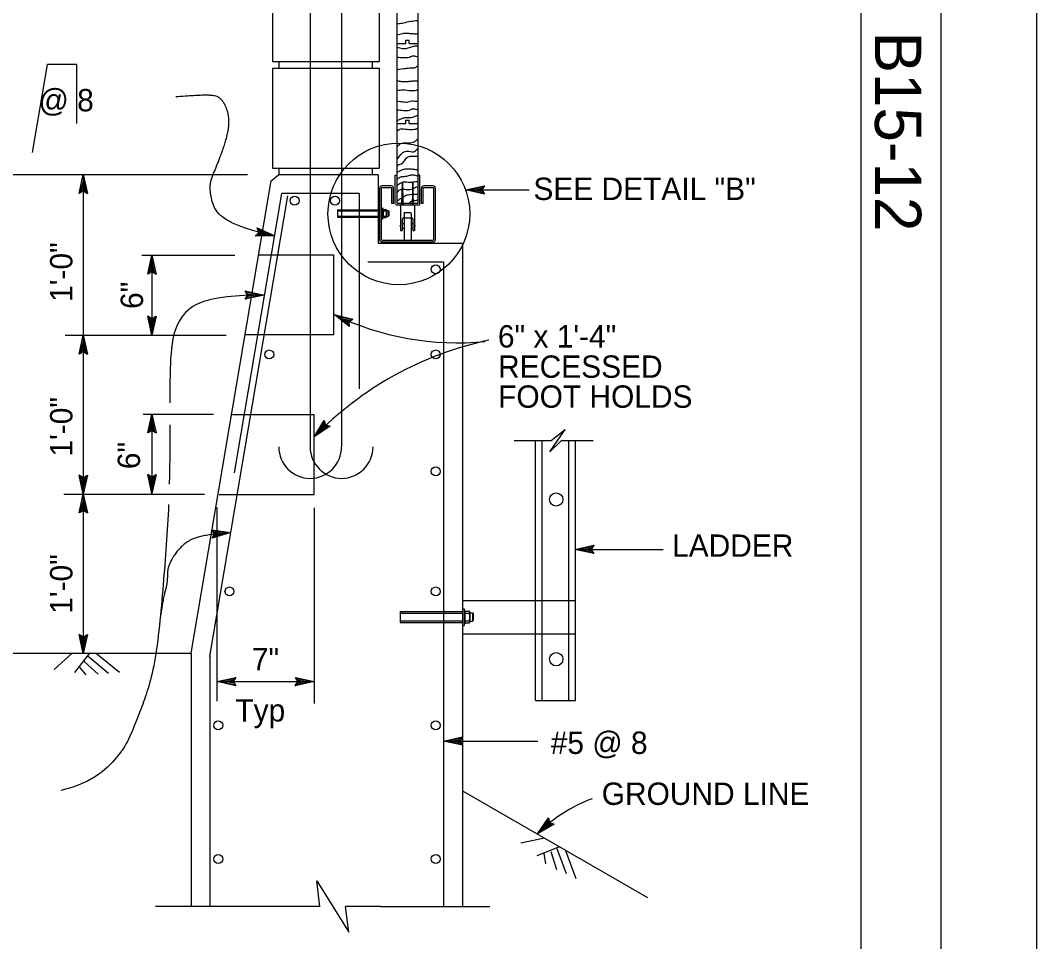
# Model space of a CAD drawing. Extents: x -893 to 867, y -474 to 712.
# Drawn here: x 548.4 to 866.5, y -190.9 to 97.5 of the extents above; entities that cross this region are included whole.
import ezdxf

# ---------------------------------------------------------------- set-up
doc = ezdxf.new("R2010")
doc.units = 0
for name, color, linetype in [('60 Nongeo Data', 7, 'Continuous'), ('border_PLOTTING-ELEMENTS', 7, 'Continuous'), ('border_rw_22x34_Cut_Lines', 7, 'Continuous'), ('border_SHEET', 7, 'Continuous'), ('border_WITHIN-BORDER-anno', 7, 'Continuous'), ('pp_PRESENTATION', 7, 'Continuous'), ('str_Concrete-A', 7, 'Continuous'), ('str_Concrete-B', 7, 'Continuous'), ('str_Grades-A', 7, 'Continuous'), ('str_Misc-Steel-A', 7, 'Continuous'), ('str_Reinforcement-A', 7, 'Continuous'), ('str_Text-A', 7, 'Continuous'), ('wpc_TREATMENT-anno', 7, 'Continuous')]:
    doc.layers.add(name, color=color, linetype=linetype)

msp = doc.modelspace()

# ---------------------------------------------------------------- linework, layer by layer
at = {"layer": '60 Nongeo Data'}
for p, q in [((665.79, 40.1), (665.79, 49.03)), ((665.79, 49.03), (666.34, 49.03)), ((673.45, 49.03), (672.9, 49.03)), ((673.45, 40.1), (673.45, 49.03)), ((660.84, 44.99), (660.84, 28.78)), ((661.39, 44.97), (661.39, 28.9)), ((664.49, 45.69), (661.57, 45.69)), ((664.5, 45.15), (661.57, 45.15)), ((664.67, 40.22), (664.67, 44.97)), ((665.22, 40.22), (665.22, 44.96)), ((667.82, 39.9), (668, 46.85)), ((668, 46.85), (668.18, 39.9)), ((671.26, 46.85), (671.08, 39.9)), ((671.45, 39.9), (671.26, 46.85)), ((673.97, 40.22), (673.97, 44.96)), ((674.52, 40.22), (674.52, 44.98)), ((677.62, 45.15), (674.69, 45.15)), ((677.62, 45.69), (674.7, 45.69)), ((677.8, 28.91), (677.8, 44.98)), ((678.35, 28.92), (678.35, 44.96)), ((647.73, 38.26), (660.86, 38.26)), ((647.73, 38.26), (647.73, 35.89)), ((661.41, 38.9), (661.77, 38.9)), ((661.77, 38.9), (661.77, 35.26)), ((661.77, 38.54), (661.95, 38.54)), ((661.95, 38.54), (661.95, 35.62)), ((661.95, 38.36), (662.86, 38.36)), ((665.22, 40.22), (664.67, 40.22)), ((666.16, 39.74), (673.09, 39.74)), ((667.43, 39.38), (667.43, 31.72)), ((671.81, 39.39), (671.81, 31.72)), ((674.52, 40.22), (673.97, 40.22)), ((647.73, 37.9), (660.86, 37.9)), ((647.73, 36.26), (660.86, 36.26)), ((647.73, 35.89), (660.86, 35.89)), ((661.41, 35.26), (661.77, 35.26)), ((661.77, 35.62), (661.95, 35.62)), ((661.95, 37.9), (662.87, 37.9)), ((661.95, 36.26), (662.88, 36.26)), ((661.95, 35.8), (662.86, 35.8)), ((663.05, 38.15), (663.05, 36.02)), ((663.05, 37.99), (663.59, 37.99)), ((663.05, 36.17), (663.59, 36.17)), ((663.59, 37.99), (663.59, 36.17)), ((663.59, 37.99), (663.78, 37.81)), ((663.59, 36.17), (663.78, 36.35)), ((663.78, 37.81), (663.78, 36.35)), ((667.98, 35.36), (667.98, 31.72)), ((668.34, 35.73), (670.9, 35.73)), ((668.53, 37.18), (668.53, 35.72)), ((668.53, 35.74), (668.53, 28.95)), ((668.71, 37.37), (670.53, 37.37)), ((670.72, 37.18), (670.72, 35.73)), ((670.72, 35.76), (670.72, 28.95)), ((671.26, 35.36), (671.26, 31.72)), ((667.98, 33.9), (668.53, 33.9)), ((667.98, 32.44), (668.53, 32.44)), ((670.72, 33.9), (671.26, 33.9)), ((670.72, 32.44), (671.26, 32.44)), ((661.56, 28.74), (677.62, 28.74)), ((667.43, 31.72), (667.98, 31.72)), ((668.71, 28.77), (670.53, 28.77)), ((671.26, 31.72), (671.81, 31.72)), ((661.57, 28.19), (677.62, 28.19)), ((714.13, -37.51), (718.93, -30.53)), ((714.58, -33.96), (718.94, -30.59)), ((702.97, -33.96), (714.58, -33.96)), ((709.69, -115.35), (709.69, -33.96)), ((711.77, -115.35), (711.77, -33.96)), ((717.96, -33.93), (714.15, -37.57)), ((717.96, -33.96), (727.68, -33.96)), ((720.11, -115.35), (720.11, -33.96)), ((722.19, -115.35), (722.19, -33.96)), ((686.77, -84.1), (709.69, -84.1)), ((709.62, -84.1), (722.19, -84.1)), ((667.26, -87.56), (686.77, -87.56)), ((667.26, -87.56), (667.26, -90.94)), ((667.26, -88.08), (686.77, -88.08)), ((686.79, -86.65), (687.31, -86.65)), ((687.31, -86.65), (687.31, -91.86)), ((687.31, -87.17), (687.57, -87.17)), ((687.57, -87.17), (687.57, -91.33)), ((687.57, -87.44), (688.88, -87.44)), ((687.57, -88.08), (688.88, -88.08)), ((689.14, -87.72), (689.14, -90.71)), ((689.14, -87.95), (689.91, -87.95)), ((689.91, -87.95), (690.18, -88.21)), ((689.92, -87.95), (689.92, -90.55)), ((690.18, -88.21), (690.18, -90.29)), ((667.26, -90.42), (686.77, -90.42)), ((667.26, -90.94), (686.77, -90.94)), ((686.79, -91.86), (687.31, -91.86)), ((687.31, -91.33), (687.57, -91.33)), ((687.57, -90.42), (688.87, -90.42)), ((687.57, -91.07), (688.88, -91.07)), ((689.14, -90.55), (689.91, -90.55)), ((689.91, -90.55), (690.18, -90.29)), ((686.77, -94.52), (709.69, -94.52)), ((709.66, -94.52), (722.19, -94.52)), ((564.65, -100.55), (558.95, -105.62)), ((570.06, -100.59), (565.36, -106.57)), ((569.59, -101.48), (576.04, -106.79)), ((572.25, -100.61), (579.46, -106.54)), ((566.86, -104.85), (568.92, -107.38)), ((568.42, -103.13), (572.82, -107.14)), ((709.69, -115.35), (722.19, -115.35)), ((712.51, -158.47), (705.04, -160.02)), ((717.18, -161.21), (710.12, -164.04)), ((716.33, -161.75), (719.26, -169.57)), ((712.27, -163.3), (712.79, -166.52)), ((714.48, -162.6), (716.29, -168.26)), ((719.07, -162.33), (722.34, -171.07)), ((631.2, -179.86), (590.69, -179.86)), ((661.19, -179.86), (695.34, -179.86))]:
    msp.add_line(p, q, dxfattribs=at)
for centre in [(716.16, -52.45), (716.16, -102.45)]:
    msp.add_circle(centre, 2.08, dxfattribs=at)
for centre, radius, start, end in [((661.57, 44.96), 0.729, 90, 180), ((661.57, 44.96), 0.182, 90, 180), ((661.57, 44.96), 0.729, 90, 93.6763), ((664.49, 44.96), 0.729, 0, 90), ((664.49, 44.96), 0.182, 0, 90), ((674.7, 44.96), 0.729, 90, 180), ((674.7, 44.96), 0.182, 90, 180), ((677.62, 44.96), 0.729, 0, 90), ((677.62, 44.96), 0.182, 0, 90), ((662.82, 38.13), 0.229, 282.0036, 77.9964), ((666.16, 40.1), 0.365, 180, 270), ((667.07, 39.37), 0.365, 359.6223, 91.7869), ((667.51, 40.06), 0.347, 291.3287, 332.5238), ((668.49, 40.06), 0.347, 207.4762, 248.6713), ((670.77, 40.06), 0.347, 291.3287, 332.5238), ((671.75, 40.06), 0.347, 207.4762, 248.6713), ((672.17, 39.37), 0.365, 88.2131, 180.3777), ((673.09, 40.1), 0.365, 270, 360), ((661.12, 37.08), 1.93, 334.7026, 25.064), ((662.82, 36.03), 0.229, 281.9507, 78.9024), ((668.35, 35.36), 0.365, 90, 180), ((668.71, 37.19), 0.182, 90, 180), ((670.53, 37.19), 0.182, 0, 90), ((670.9, 35.36), 0.365, 0, 90), ((667.43, 33.19), 0.182, 89.4739, 270.2896), ((671.81, 33.19), 0.182, 269.7104, 90.5261), ((661.57, 28.92), 0.729, 180, 270), ((661.57, 28.92), 0.182, 180, 270), ((668.71, 28.95), 0.182, 180, 270), ((670.53, 28.95), 0.182, 270, 360), ((677.62, 28.92), 0.729, 270, 360), ((677.62, 28.92), 0.182, 270, 360), ((686.38, -89.25), 2.75, 334.7026, 25.064), ((688.81, -87.76), 0.328, 282.0036, 77.9964), ((688.81, -90.75), 0.327, 281.9507, 78.9024)]:
    msp.add_arc(centre, radius, start, end, dxfattribs=at)
at = {"layer": 'border_PLOTTING-ELEMENTS'}
for points in [[(-893.45, -474.04), (866.55, -474.04), (866.55, 711.96), (-893.45, 711.96)], [(-863.45, 668.96), (836.55, 668.96), (836.55, -431.04), (-863.45, -431.04)]]:
    msp.add_lwpolyline(points, close=True, dxfattribs=at)
at = {"layer": 'border_rw_22x34_Cut_Lines'}
msp.add_lwpolyline([(-863.45, 668.96), (836.55, 668.96), (836.55, -431.04), (-863.45, -431.04)], close=True, dxfattribs=at)
at = {"layer": 'border_SHEET'}
msp.add_line((811.55, 643.96), (811.55, -406.04), dxfattribs=at)
at = {"layer": 'pp_PRESENTATION'}
for p, q in [((642.19, -179.86), (631.2, -179.86)), ((661.19, -179.86), (650.19, -179.86))]:
    msp.add_line(p, q, dxfattribs=at)
msp.add_lwpolyline([(642.19, -179.86), (641.19, -171.86), (651.19, -187.86), (650.19, -179.86)], dxfattribs=at)
msp.add_circle((666.89, 36.95), 22.18, dxfattribs=at)
at = {"layer": 'str_Concrete-A'}
for p, q in [((626.94, 47.25), (629.23, 49.19)), ((660.41, 49.19), (629.23, 49.19)), ((660.41, 49.19), (660.41, 27.83)), ((601.86, -100.56), (626.94, 47.25)), ((660.41, 27.83), (686.8, 27.83)), ((686.8, 27.83), (686.8, -179.86)), ((623.02, 24.15), (646.59, 24.15)), ((646.59, -0.85), (646.59, 24.15)), ((618.78, -0.85), (646.59, -0.85)), ((614.85, -25.85), (640.39, -25.85)), ((640.39, -50.85), (640.39, -25.85)), ((610.61, -50.85), (640.39, -50.85)), ((601.87, -100.65), (601.87, -179.86))]:
    msp.add_line(p, q, dxfattribs=at)
at = {"layer": 'str_Concrete-B'}
for p, q in [((627.38, 115.86), (627.38, 84.61)), ((660.71, 115.86), (660.71, 84.61)), ((627.38, 84.61), (660.71, 84.61)), ((629.46, 82.52), (629.46, 84.61)), ((658.63, 82.52), (658.63, 84.59)), ((627.38, 82.52), (660.71, 82.52)), ((627.38, 82.52), (627.38, 51.27)), ((660.71, 82.52), (660.71, 51.27)), ((627.38, 51.27), (660.71, 51.27)), ((629.46, 49.19), (629.46, 51.27)), ((658.63, 49.27), (658.63, 51.25))]:
    msp.add_line(p, q, dxfattribs=at)
at = {"layer": 'str_Grades-A'}
for p, q in [((493.64, -100.56), (601.87, -100.56)), ((686.8, -143.63), (744.75, -177.08))]:
    msp.add_line(p, q, dxfattribs=at)
at = {"layer": 'str_Misc-Steel-A'}
for p, q in [((639.12, 195.26), (639.12, -35.99)), ((648.97, 187.78), (648.97, -35.99)), ((552.24, 56.16), (556.91, 83.68)), ((566, 83.68), (556.91, 83.68)), ((566, 83.68), (566, 65.25)), ((607.69, -101.55), (632.14, 42.62)), ((615.44, -44.06), (630.26, 43.29)), ((654.51, 43.29), (630.26, 43.29)), ((654.51, 43.29), (654.51, -17.86)), ((657.22, 21.92), (680.89, 21.92)), ((680.89, 21.92), (680.89, -179.86)), ((607.77, -100.65), (607.77, -179.86))]:
    msp.add_line(p, q, dxfattribs=at)
for centre in [(639.12, -35.99), (648.97, -35.99)]:
    msp.add_arc(centre, 9.84, 180, 0, dxfattribs=at)
at = {"layer": 'str_Reinforcement-A'}
for centre in [(634.25, 41.1), (646.92, 41.1), (678.45, 19.57), (626.32, -7.05), (678.45, -7.05), (678.45, -43.65), (613.87, -81.24), (678.45, -81.24), (610.36, -123.16), (678.45, -123.16), (610.36, -165), (678.45, -165)]:
    msp.add_circle(centre, 1.4, dxfattribs=at)
at = {"layer": 'str_Text-A'}
for p, q in [((536.51, 49.24), (619.55, 49.24)), ((568.12, 49.24), (568.12, -1.01)), ((687.76, 44.47), (707.7, 44.47)), ((586.45, 24.03), (615.59, 24.03)), ((589.6, 24.03), (589.6, -1.01)), ((562.46, -1.01), (612.81, -1.01)), ((568.12, -1.01), (568.12, -50.74)), ((586.85, -25.7), (608.85, -25.7)), ((589.6, -25.7), (589.6, -50.56)), ((562.07, -50.74), (606.07, -50.74)), ((568.12, -50.74), (568.12, -100.66)), ((609.91, -54.93), (609.91, -115.62)), ((640.39, -55.1), (640.39, -116.34)), ((721.99, -68.08), (749.58, -68.08)), ((609.91, -109.45), (640.39, -109.45)), ((680.87, -128.08), (710.37, -128.08))]:
    msp.add_line(p, q, dxfattribs=at)
for points in [[(566.81, 43.33), (568.12, 49.24), (569.43, 43.33), (569.08, 43.54), (568.13, 47.87), (567.15, 43.54), (567.5, 43.75), (568.12, 46.52), (568.74, 43.75), (568.39, 43.96), (568.12, 45.16), (567.85, 43.96), (568.12, 44.12), (569.43, 43.33), (568.12, 44.12)], [(693.66, 43.16), (687.76, 44.47), (693.66, 45.78), (693.45, 45.43), (689.13, 44.48), (693.45, 43.51), (693.25, 43.85), (690.48, 44.47), (693.24, 45.09), (693.03, 44.74), (691.84, 44.47), (693.04, 44.2), (692.88, 44.47), (693.66, 45.78), (692.88, 44.47)], [(622.51, 32.54), (628.03, 30.05), (621.98, 29.96), (622.26, 30.26), (626.69, 30.32), (622.65, 32.15), (622.78, 31.77), (625.37, 30.6), (622.53, 30.56), (622.81, 30.86), (624.03, 30.88), (622.91, 31.38), (623.02, 31.08), (621.98, 29.96), (623.02, 31.08)], [(622.51, 32.54), (628.03, 30.05), (621.98, 29.96), (622.26, 30.26), (626.69, 30.32), (622.65, 32.15), (622.78, 31.77), (625.37, 30.6), (622.53, 30.56), (622.81, 30.86), (624.03, 30.88), (622.91, 31.38), (623.02, 31.08), (621.98, 29.96), (623.02, 31.08)], [(588.28, 18.12), (589.6, 24.03), (590.91, 18.12), (590.56, 18.33), (589.6, 22.66), (588.63, 18.33), (588.98, 18.54), (589.6, 21.31), (590.21, 18.54), (589.86, 18.75), (589.59, 19.95), (589.33, 18.75), (589.6, 18.91), (590.91, 18.12), (589.6, 18.91)], [(618.82, 12.87), (624.72, 11.55), (618.82, 10.24), (619.03, 10.59), (623.36, 11.54), (619.03, 12.52), (619.24, 12.17), (622.01, 11.55), (619.24, 10.94), (619.45, 11.29), (620.65, 11.55), (619.44, 11.82), (619.61, 11.55), (618.82, 10.24), (619.61, 11.55)], [(618.82, 12.87), (624.72, 11.55), (618.82, 10.24), (619.03, 10.59), (623.36, 11.54), (619.03, 12.52), (619.24, 12.17), (622.01, 11.55), (619.24, 10.94), (619.45, 11.29), (620.65, 11.55), (619.44, 11.82), (619.61, 11.55), (618.82, 10.24), (619.61, 11.55)], [(590.92, 4.9), (589.6, -1.01), (588.29, 4.9), (588.64, 4.69), (589.59, 0.36), (590.57, 4.69), (590.22, 4.48), (589.6, 1.71), (588.99, 4.48), (589.33, 4.27), (589.6, 3.07), (589.87, 4.27), (589.6, 4.11), (588.29, 4.9), (589.6, 4.11)], [(651.38, 1.66), (646.63, 5.41), (652.52, 4.03), (652.18, 3.8), (647.87, 4.82), (651.34, 2.06), (651.31, 2.47), (649.08, 4.23), (651.84, 3.58), (651.5, 3.36), (650.3, 3.64), (651.27, 2.87), (651.24, 3.19), (652.52, 4.03), (651.24, 3.19)], [(566.81, -6.92), (568.12, -1.01), (569.43, -6.92), (569.08, -6.71), (568.13, -2.38), (567.15, -6.71), (567.5, -6.5), (568.12, -3.73), (568.74, -6.5), (568.39, -6.29), (568.12, -5.09), (567.85, -6.29), (568.12, -6.13), (569.43, -6.92), (568.12, -6.13)], [(588.28, -31.6), (589.6, -25.7), (590.91, -31.6), (590.56, -31.39), (589.6, -27.07), (588.63, -31.4), (588.98, -31.19), (589.6, -28.42), (590.21, -31.18), (589.86, -30.97), (589.59, -29.78), (589.33, -30.98), (589.6, -30.82), (590.91, -31.6), (589.6, -30.82)], [(588.28, -31.6), (589.6, -25.7), (590.91, -31.6), (590.56, -31.39), (589.6, -27.07), (588.63, -31.4), (588.98, -31.19), (589.6, -28.42), (590.21, -31.18), (589.86, -30.97), (589.59, -29.78), (589.33, -30.98), (589.6, -30.82), (590.91, -31.6), (589.6, -30.82)], [(645.44, -29.54), (640.39, -32.88), (643.55, -27.72), (643.65, -28.11), (641.34, -31.89), (645.04, -29.45), (644.65, -29.36), (642.28, -30.92), (643.76, -28.51), (643.86, -28.9), (643.22, -29.95), (644.25, -29.27), (643.94, -29.19), (643.55, -27.72), (643.94, -29.19)], [(645.44, -29.54), (640.39, -32.88), (643.55, -27.72), (643.65, -28.11), (641.34, -31.89), (645.04, -29.45), (644.65, -29.36), (642.28, -30.92), (643.76, -28.51), (643.86, -28.9), (643.22, -29.95), (644.25, -29.27), (643.94, -29.19), (643.55, -27.72), (643.94, -29.19)], [(569.44, -44.83), (568.12, -50.74), (566.81, -44.83), (567.16, -45.04), (568.12, -49.37), (569.09, -45.04), (568.74, -45.25), (568.13, -48.02), (567.51, -45.25), (567.86, -45.46), (568.13, -46.66), (568.4, -45.46), (568.12, -45.62), (566.81, -44.83), (568.12, -45.62)], [(590.92, -44.66), (589.6, -50.56), (588.29, -44.65), (588.64, -44.86), (589.59, -49.19), (590.57, -44.86), (590.22, -45.07), (589.6, -47.84), (588.99, -45.07), (589.33, -45.29), (589.6, -46.48), (589.87, -45.28), (589.6, -45.44), (588.29, -44.65), (589.6, -45.44)], [(590.92, -44.66), (589.6, -50.56), (588.29, -44.65), (588.64, -44.86), (589.59, -49.19), (590.57, -44.86), (590.22, -45.07), (589.6, -47.84), (588.99, -45.07), (589.33, -45.29), (589.6, -46.48), (589.87, -45.28), (589.6, -45.44), (588.29, -44.65), (589.6, -45.44)], [(566.81, -56.64), (568.12, -50.74), (569.43, -56.64), (569.08, -56.43), (568.13, -52.11), (567.15, -56.43), (567.5, -56.22), (568.12, -53.46), (568.74, -56.22), (568.39, -56.01), (568.12, -54.81), (567.85, -56.02), (568.12, -55.85), (569.43, -56.64), (568.12, -55.85)], [(608.29, -61.92), (614.28, -62.79), (608.49, -64.54), (608.67, -64.18), (612.91, -62.89), (608.52, -62.25), (608.76, -62.58), (611.57, -62.99), (608.86, -63.81), (609.04, -63.45), (610.21, -63.09), (608.99, -62.92), (609.18, -63.17), (608.49, -64.54), (609.18, -63.17)], [(727.9, -69.4), (721.99, -68.08), (727.9, -66.77), (727.69, -67.12), (723.36, -68.08), (727.69, -69.05), (727.48, -68.7), (724.71, -68.08), (727.48, -67.47), (727.27, -67.82), (726.07, -68.08), (727.27, -68.35), (727.11, -68.08), (727.9, -66.77), (727.11, -68.08)], [(569.44, -94.76), (568.12, -100.66), (566.81, -94.76), (567.16, -94.97), (568.12, -99.29), (569.09, -94.96), (568.74, -95.17), (568.13, -97.94), (567.51, -95.18), (567.86, -95.39), (568.13, -96.58), (568.4, -95.38), (568.12, -95.54), (566.81, -94.76), (568.12, -95.54)], [(615.82, -110.77), (609.91, -109.45), (615.82, -108.14), (615.61, -108.49), (611.28, -109.45), (615.61, -110.42), (615.4, -110.07), (612.63, -109.45), (615.4, -108.84), (615.19, -109.19), (613.99, -109.45), (615.19, -109.72), (615.03, -109.45), (615.82, -108.14), (615.03, -109.45)], [(615.82, -110.77), (609.91, -109.45), (615.82, -108.14), (615.61, -108.49), (611.28, -109.45), (615.61, -110.42), (615.4, -110.07), (612.63, -109.45), (615.4, -108.84), (615.19, -109.19), (613.99, -109.45), (615.19, -109.72), (615.03, -109.45), (615.82, -108.14), (615.03, -109.45)], [(634.49, -108.13), (640.39, -109.45), (634.48, -110.76), (634.69, -110.41), (639.02, -109.46), (634.69, -108.48), (634.9, -108.83), (637.67, -109.45), (634.9, -110.06), (635.12, -109.71), (636.31, -109.45), (635.11, -109.18), (635.27, -109.45), (634.48, -110.76), (635.27, -109.45)], [(686.77, -129.4), (680.87, -128.08), (686.77, -126.77), (686.56, -127.12), (682.24, -128.08), (686.56, -129.05), (686.36, -128.7), (683.59, -128.08), (686.35, -127.47), (686.14, -127.82), (684.95, -128.08), (686.15, -128.35), (685.99, -128.08), (686.77, -126.77), (685.99, -128.08)], [(715.52, -154.09), (710.25, -157.08), (713.75, -152.14), (713.83, -152.54), (711.27, -156.16), (715.13, -153.97), (714.74, -153.86), (712.27, -155.26), (713.91, -152.94), (713.99, -153.34), (713.28, -154.34), (714.35, -153.74), (714.05, -153.64), (713.75, -152.14), (714.05, -153.64)]]:
    msp.add_lwpolyline(points, close=True, dxfattribs=at)
for centre, radius, start, end in [((685.26, 85.62), 89.03, 244.2814, 275.5622), ((716.97, -106.66), 106.34, 101.8899, 136.0693), ((744.77, -192.15), 49.2, 110.7009, 134.5415)]:
    msp.add_arc(centre, radius, start, end, dxfattribs=at)
for points, degree in [([(628.03, 30.05), (611.32, 33.5), (606.89, 44.7), (610.16, 52.63), (613.42, 61.5), (613.89, 67.8), (611.79, 72.7), (608.53, 74.57), (597.09, 73.55)], 2), ([(624.72, 11.55), (606.04, 11.55), (597.19, 5.15), (595.26, -6.41), (595.22, -15.28), (595.22, -22.16)], 3), ([(595.22, -29.03), (595.21, -34.72), (595.17, -41.29), (595.01, -47.6)], 2), ([(594.81, -54.03), (594.46, -62.66), (593.19, -78.76), (590.8, -105.56), (585.88, -118.85), (582.93, -126.23), (580.66, -131.08), (571.8, -141.08), (561.05, -143.54)], 3), ([(614.28, -62.79), (604.7, -63.51), (598.83, -66.67), (594.45, -73.07), (594.45, -78.77), (593.23, -82.63), (592.19, -89.37)], 2)]:
    msp.add_open_spline(points, degree=degree, dxfattribs=at)
at = {"layer": 'wpc_TREATMENT-anno'}
for p, q in [((666.34, 40.28), (666.34, 195.26)), ((672.9, 40.28), (672.9, 195.26)), ((666.34, 91.33), (666.36, 91.33)), ((666.34, 90.28), (669.1, 90.28)), ((669.1, 90.28), (669.1, 91.33)), ((669.1, 91.33), (670.14, 91.33)), ((670.14, 90.28), (670.14, 91.33)), ((670.14, 90.28), (672.9, 90.28)), ((666.34, 66.33), (666.36, 66.33)), ((666.34, 65.28), (669.1, 65.28)), ((669.1, 65.28), (669.1, 66.33)), ((669.1, 66.33), (670.14, 66.33)), ((670.14, 65.28), (670.14, 66.33)), ((670.14, 65.28), (672.9, 65.28)), ((666.34, 40.28), (672.9, 40.28))]:
    msp.add_line(p, q, dxfattribs=at)
for points in [[(666.38, 96.55), (667.9, 96.68), (670.06, 97.14), (672.21, 97.44), (672.84, 97.53)], [(666.36, 92.98), (668.09, 93.45), (669.4, 93.53), (670.54, 93.45), (671.68, 93.36), (672.44, 93.32), (672.91, 93.49)], [(666.4, 89.1), (668.05, 88.76), (669.19, 88.72), (670.5, 89.14), (671.94, 89.52), (672.53, 89.6), (672.86, 89.6)], [(666.36, 86.01), (667.37, 85.93), (668.47, 85.93), (670.2, 86.05), (670.92, 86.35), (672.1, 86.35), (672.95, 86.1)], [(666.32, 82.08), (669.02, 82.51), (669.48, 82.55), (670.88, 82.67), (671.64, 82.67), (672.02, 82.8), (672.82, 83.27)], [(666.42, 78.73), (667.65, 78.39), (669.12, 78.39), (670.52, 78.51), (671.87, 78.6), (672.8, 78.6), (672.93, 78.64)], [(666.33, 75.64), (668.24, 75.77), (670.73, 75.56), (672.42, 75.68), (672.93, 75.89)], [(666.33, 72.3), (668.15, 72.05), (669.72, 72.01), (671.41, 72.35), (672.17, 72.22), (672.93, 72.3)], [(666.33, 69.51), (667.35, 69.47), (669.38, 69.3), (670.43, 69.51), (671.32, 69.89), (672.55, 69.68), (672.97, 69.77)], [(666.33, 66.13), (667.35, 66.6), (668.36, 66.98), (669.55, 67.11), (671.24, 67.23), (671.74, 67.4), (672.04, 67.53), (672.93, 67.87)], [(666.46, 63.01), (667.48, 63.56), (669.46, 63.43), (671.66, 63.43), (672.42, 63.56), (672.93, 63.98)], [(666.33, 57.94), (667.35, 58.87), (671.45, 59.42), (672.17, 59.84), (672.93, 60.52)], [(666.37, 54.06), (667.19, 55.16), (668.52, 56.36), (670.06, 56.56), (671.84, 56.48), (672.76, 57.36), (672.8, 57.4)], [(666.32, 51.54), (666.42, 51.99), (667.62, 52.67), (668.64, 53.59), (669.59, 54.74), (670.66, 55.01), (671.61, 55.06), (672.73, 55.01), (672.88, 55.01)], [(666.36, 49.98), (666.83, 50.26), (667.61, 50.63), (668.68, 50.98), (669.28, 51.08), (670.13, 51.08), (670.85, 51.01), (671.57, 50.93), (672.1, 50.88), (672.52, 50.83), (672.85, 50.71), (672.92, 50.66)], [(666.31, 47.74), (666.93, 48.21), (667.75, 48.61), (668.7, 48.69), (669.98, 48.96), (671.2, 49.16), (671.9, 49.06), (672.67, 48.84), (672.92, 48.76)], [(666.33, 43.56), (667.36, 44.62), (668.23, 44.69), (670.13, 44.59), (671.47, 44.92), (672.22, 45.34), (672.92, 45.37)], [(666.36, 45.84), (666.78, 46.17), (667.78, 46.81), (668.85, 46.99), (669.85, 46.91), (670.53, 46.89), (671.82, 47.01), (672.65, 47.11), (672.9, 47.07)], [(666.36, 40.98), (666.96, 41.5), (667.93, 42), (668.93, 42.67), (670.18, 43), (671.72, 43.17), (672.37, 43.1), (672.9, 43.07)], [(670.13, 40.28), (670.53, 40.68), (670.83, 40.95), (671.22, 41.2), (671.75, 41.1), (672.5, 41.27), (672.75, 41.4), (672.92, 41.35)]]:
    msp.add_spline(points, degree=3, dxfattribs=at)

# ---------------------------------------------------------------- texts
at = {"layer": 'border_WITHIN-BORDER-anno'}
msp.add_text('2026 STANDARD PLAN B15-12', height=14.5, rotation=270, dxfattribs=at).set_placement((815.92, 310.6))
at = {"layer": 'str_Text-A'}
for s, p in [('#5   @ 8', (535.88, 69.05)), ('SEE DETAIL "B"', (709.01, 41.3)), ('6" x 1\'-4" ', (697.9, -4.88)), ('RECESSED', (697.96, -14.36)), ('FOOT HOLDS', (697.96, -23.73)), ('LADDER', (752.42, -70.39)), ('7"', (620.88, -105.95)), ('Typ', (615.72, -121.96)), ('#5 @ 8', (714.43, -132.1)), ('GROUND LINE', (730.4, -148.05))]:
    msp.add_text(s, height=7, dxfattribs=at).set_placement(p)
for s, p in [('1\'-0"', (564.71, 9.41)), ('6"', (586.81, 7.2)), ('1\'-0"', (564.71, -39.01)), ('6"', (585.87, -42.95)), ('1\'-0"', (564.71, -88.22))]:
    msp.add_text(s, height=7, rotation=90, dxfattribs=at).set_placement(p)

doc.saveas('drawing.dxf')
